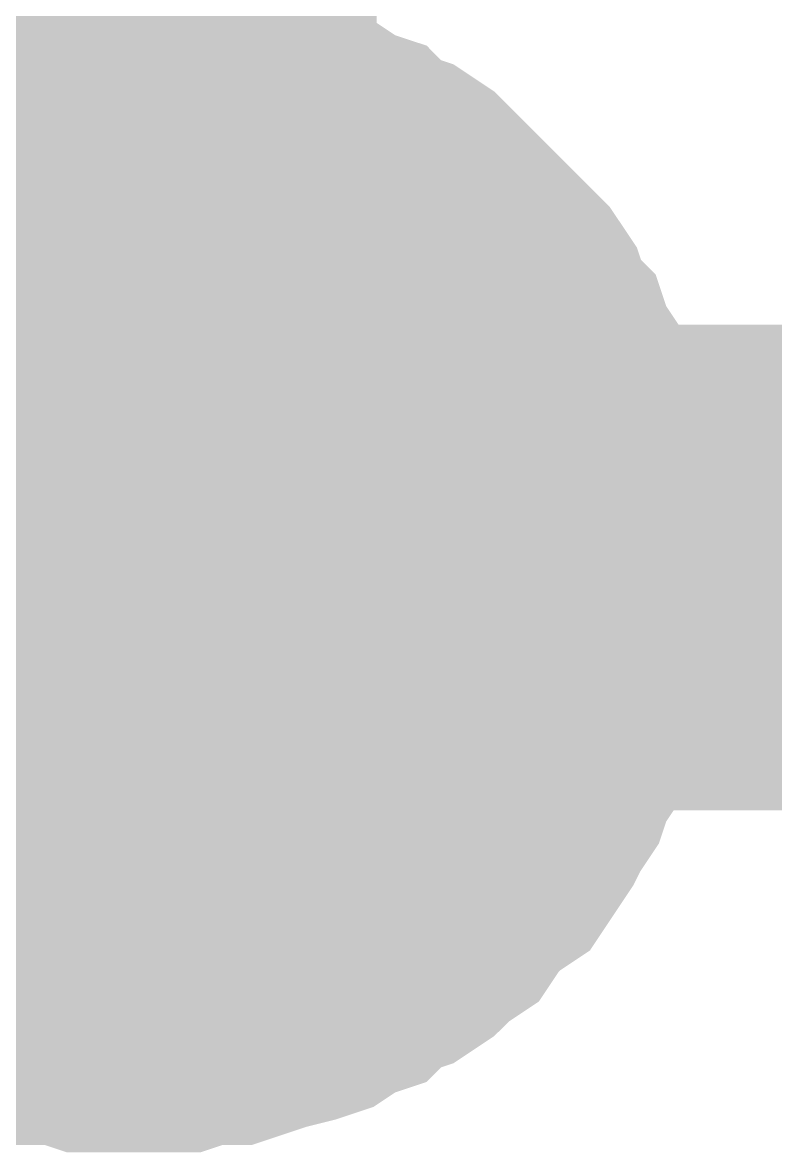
# Model space of a CAD drawing. Header units: inches. Extents: x 0 to 841, y 0 to 594.
# Drawn here: x 269.839 to 270.999, y 334.087 to 335.83 of the extents above; entities that cross this region are included whole.
import ezdxf

# ---------------------------------------------------------------- set-up
doc = ezdxf.new("R2010")
doc.units = ezdxf.units.IN
doc.layers.add('Sheet', color=255, linetype='Continuous')

msp = doc.modelspace()

# ---------------------------------------------------------------- linework, layer by layer
at = {"layer": 'Sheet'}
for points in [[(270.0102, 334.9897, 0.7493, 0.7493, 0), (270.0102, 337.4939, 0.7493, 0.7493, 0)], [(269.6846, 335.6747, 0.2997, 0.2997, 0), (269.7183, 335.6971, 0.2997, 0.2997, 0), (269.752, 335.7084, 0.2997, 0.2997, 0), (269.7856, 335.7196, 0.2997, 0.2997, 0), (269.8193, 335.7308, 0.2997, 0.2997, 0), (269.853, 335.7421, 0.2997, 0.2997, 0), (269.8979, 335.7421, 0.2997, 0.2997, 0), (269.9316, 335.7533, 0.2997, 0.2997, 0), (269.9765, 335.7533, 0.2997, 0.2997, 0), (270.0102, 335.7533, 0.2997, 0.2997, 0)], [(269.6846, 335.6747, 0.2997, 0.2997, 0), (269.7183, 335.6971, 0.2997, 0.2997, 0), (269.752, 335.7084, 0.2997, 0.2997, 0), (269.7856, 335.7196, 0.2997, 0.2997, 0), (269.8193, 335.7308, 0.2997, 0.2997, 0), (269.853, 335.7421, 0.2997, 0.2997, 0), (269.8979, 335.7421, 0.2997, 0.2997, 0), (269.9316, 335.7533, 0.2997, 0.2997, 0), (269.9765, 335.7533, 0.2997, 0.2997, 0), (270.0102, 335.7533, 0.2997, 0.2997, 0)], [(270.0102, 335.7533, 0.2997, 0.2997, 0), (270.0102, 335.7533, 0.2997, 0.2997, 0)], [(270.0102, 335.7533, 0.2997, 0.2997, 0), (270.0551, 335.7533, 0.2997, 0.2997, 0), (270.0888, 335.7533, 0.2997, 0.2997, 0), (270.1225, 335.7421, 0.2997, 0.2997, 0), (270.1674, 335.7421, 0.2997, 0.2997, 0), (270.2011, 335.7308, 0.2997, 0.2997, 0), (270.2348, 335.7196, 0.2997, 0.2997, 0), (270.2797, 335.7084, 0.2997, 0.2997, 0), (270.3134, 335.6971, 0.2997, 0.2997, 0), (270.3471, 335.6747, 0.2997, 0.2997, 0), (270.3808, 335.6635, 0.2997, 0.2997, 0), (270.4032, 335.641, 0.2997, 0.2997, 0), (270.4369, 335.6298, 0.2997, 0.2997, 0), (270.4706, 335.6073, 0.2997, 0.2997, 0), (270.4931, 335.5848, 0.2997, 0.2997, 0), (270.5268, 335.5512, 0.2997, 0.2997, 0), (270.5492, 335.5287, 0.2997, 0.2997, 0), (270.5717, 335.5062, 0.2997, 0.2997, 0), (270.6054, 335.4726, 0.2997, 0.2997, 0), (270.6278, 335.4501, 0.2997, 0.2997, 0), (270.6503, 335.4164, 0.2997, 0.2997, 0), (270.6615, 335.3827, 0.2997, 0.2997, 0), (270.684, 335.3603, 0.2997, 0.2997, 0), (270.6952, 335.3266, 0.2997, 0.2997, 0), (270.7176, 335.2929, 0.2997, 0.2997, 0), (270.7289, 335.2592, 0.2997, 0.2997, 0), (270.7401, 335.2143, 0.2997, 0.2997, 0), (270.7513, 335.1806, 0.2997, 0.2997, 0), (270.7626, 335.1469, 0.2997, 0.2997, 0), (270.7626, 335.102, 0.2997, 0.2997, 0), (270.7738, 335.0683, 0.2997, 0.2997, 0), (270.7738, 335.0346, 0.2997, 0.2997, 0), (270.7738, 334.9897, 0.2997, 0.2997, 0)], [(270.0102, 335.7533, 0.2997, 0.2997, 0), (270.0102, 335.7533, 0.2997, 0.2997, 0)], [(270.0102, 335.7533, 0.2997, 0.2997, 0), (270.0551, 335.7533, 0.2997, 0.2997, 0), (270.0888, 335.7533, 0.2997, 0.2997, 0), (270.1225, 335.7421, 0.2997, 0.2997, 0), (270.1674, 335.7421, 0.2997, 0.2997, 0), (270.2011, 335.7308, 0.2997, 0.2997, 0), (270.2348, 335.7196, 0.2997, 0.2997, 0), (270.2797, 335.7084, 0.2997, 0.2997, 0), (270.3134, 335.6971, 0.2997, 0.2997, 0), (270.3471, 335.6747, 0.2997, 0.2997, 0), (270.3808, 335.6635, 0.2997, 0.2997, 0), (270.4032, 335.641, 0.2997, 0.2997, 0), (270.4369, 335.6298, 0.2997, 0.2997, 0), (270.4706, 335.6073, 0.2997, 0.2997, 0), (270.4931, 335.5848, 0.2997, 0.2997, 0), (270.5268, 335.5512, 0.2997, 0.2997, 0), (270.5492, 335.5287, 0.2997, 0.2997, 0), (270.5717, 335.5062, 0.2997, 0.2997, 0), (270.6054, 335.4726, 0.2997, 0.2997, 0), (270.6278, 335.4501, 0.2997, 0.2997, 0), (270.6503, 335.4164, 0.2997, 0.2997, 0), (270.6615, 335.3827, 0.2997, 0.2997, 0), (270.684, 335.3603, 0.2997, 0.2997, 0), (270.6952, 335.3266, 0.2997, 0.2997, 0), (270.7176, 335.2929, 0.2997, 0.2997, 0), (270.7289, 335.2592, 0.2997, 0.2997, 0), (270.7401, 335.2143, 0.2997, 0.2997, 0), (270.7513, 335.1806, 0.2997, 0.2997, 0), (270.7626, 335.1469, 0.2997, 0.2997, 0), (270.7626, 335.102, 0.2997, 0.2997, 0), (270.7738, 335.0683, 0.2997, 0.2997, 0), (270.7738, 335.0346, 0.2997, 0.2997, 0), (270.7738, 334.9897, 0.2997, 0.2997, 0)], [(269.7856, 335.7196, 0.0991, 0.0991, 0), (269.8193, 335.7308, 0.0991, 0.0991, 0), (269.853, 335.7421, 0.0991, 0.0991, 0), (269.8979, 335.7421, 0.0991, 0.0991, 0), (269.9316, 335.7533, 0.0991, 0.0991, 0), (269.9765, 335.7533, 0.0991, 0.0991, 0), (270.0102, 335.7533, 0.0991, 0.0991, 0)], [(269.7856, 335.7196, 0.0991, 0.0991, 0), (269.8193, 335.7308, 0.0991, 0.0991, 0), (269.853, 335.7421, 0.0991, 0.0991, 0), (269.8979, 335.7421, 0.0991, 0.0991, 0), (269.9316, 335.7533, 0.0991, 0.0991, 0), (269.9765, 335.7533, 0.0991, 0.0991, 0), (270.0102, 335.7533, 0.0991, 0.0991, 0)], [(270.0102, 335.7533, 0.0991, 0.0991, 0), (270.0102, 335.7533, 0.0991, 0.0991, 0)], [(270.0102, 335.7533, 0.0991, 0.0991, 0), (270.0551, 335.7533, 0.0991, 0.0991, 0), (270.0888, 335.7533, 0.0991, 0.0991, 0), (270.1225, 335.7421, 0.0991, 0.0991, 0), (270.1674, 335.7421, 0.0991, 0.0991, 0), (270.2011, 335.7308, 0.0991, 0.0991, 0), (270.2348, 335.7196, 0.0991, 0.0991, 0), (270.2797, 335.7084, 0.0991, 0.0991, 0), (270.3134, 335.6971, 0.0991, 0.0991, 0), (270.3471, 335.6747, 0.0991, 0.0991, 0), (270.3808, 335.6635, 0.0991, 0.0991, 0), (270.4032, 335.641, 0.0991, 0.0991, 0), (270.4369, 335.6298, 0.0991, 0.0991, 0), (270.4706, 335.6073, 0.0991, 0.0991, 0), (270.4931, 335.5848, 0.0991, 0.0991, 0), (270.5268, 335.5512, 0.0991, 0.0991, 0), (270.5492, 335.5287, 0.0991, 0.0991, 0), (270.5717, 335.5062, 0.0991, 0.0991, 0), (270.6054, 335.4726, 0.0991, 0.0991, 0), (270.6278, 335.4501, 0.0991, 0.0991, 0), (270.6503, 335.4164, 0.0991, 0.0991, 0), (270.6615, 335.3827, 0.0991, 0.0991, 0), (270.684, 335.3603, 0.0991, 0.0991, 0), (270.6952, 335.3266, 0.0991, 0.0991, 0), (270.7176, 335.2929, 0.0991, 0.0991, 0), (270.7289, 335.2592, 0.0991, 0.0991, 0), (270.7401, 335.2143, 0.0991, 0.0991, 0), (270.7513, 335.1806, 0.0991, 0.0991, 0), (270.7626, 335.1469, 0.0991, 0.0991, 0), (270.7626, 335.102, 0.0991, 0.0991, 0), (270.7738, 335.0683, 0.0991, 0.0991, 0), (270.7738, 335.0346, 0.0991, 0.0991, 0), (270.7738, 334.9897, 0.0991, 0.0991, 0)], [(270.0102, 335.7533, 0.0991, 0.0991, 0), (270.0102, 335.7533, 0.0991, 0.0991, 0)], [(270.0102, 335.7533, 0.0991, 0.0991, 0), (270.0551, 335.7533, 0.0991, 0.0991, 0), (270.0888, 335.7533, 0.0991, 0.0991, 0), (270.1225, 335.7421, 0.0991, 0.0991, 0), (270.1674, 335.7421, 0.0991, 0.0991, 0), (270.2011, 335.7308, 0.0991, 0.0991, 0), (270.2348, 335.7196, 0.0991, 0.0991, 0), (270.2797, 335.7084, 0.0991, 0.0991, 0), (270.3134, 335.6971, 0.0991, 0.0991, 0), (270.3471, 335.6747, 0.0991, 0.0991, 0), (270.3808, 335.6635, 0.0991, 0.0991, 0), (270.4032, 335.641, 0.0991, 0.0991, 0), (270.4369, 335.6298, 0.0991, 0.0991, 0), (270.4706, 335.6073, 0.0991, 0.0991, 0), (270.4931, 335.5848, 0.0991, 0.0991, 0), (270.5268, 335.5512, 0.0991, 0.0991, 0), (270.5492, 335.5287, 0.0991, 0.0991, 0), (270.5717, 335.5062, 0.0991, 0.0991, 0), (270.6054, 335.4726, 0.0991, 0.0991, 0), (270.6278, 335.4501, 0.0991, 0.0991, 0), (270.6503, 335.4164, 0.0991, 0.0991, 0), (270.6615, 335.3827, 0.0991, 0.0991, 0), (270.684, 335.3603, 0.0991, 0.0991, 0), (270.6952, 335.3266, 0.0991, 0.0991, 0), (270.7176, 335.2929, 0.0991, 0.0991, 0), (270.7289, 335.2592, 0.0991, 0.0991, 0), (270.7401, 335.2143, 0.0991, 0.0991, 0), (270.7513, 335.1806, 0.0991, 0.0991, 0), (270.7626, 335.1469, 0.0991, 0.0991, 0), (270.7626, 335.102, 0.0991, 0.0991, 0), (270.7738, 335.0683, 0.0991, 0.0991, 0), (270.7738, 335.0346, 0.0991, 0.0991, 0), (270.7738, 334.9897, 0.0991, 0.0991, 0)], [(269.6846, 335.3827, 0.2997, 0.2997, 0), (269.707, 335.4052, 0.2997, 0.2997, 0), (269.7295, 335.4164, 0.2997, 0.2997, 0), (269.752, 335.4276, 0.2997, 0.2997, 0), (269.7632, 335.4389, 0.2997, 0.2997, 0), (269.7856, 335.4501, 0.2997, 0.2997, 0), (269.8081, 335.4613, 0.2997, 0.2997, 0), (269.8306, 335.4726, 0.2997, 0.2997, 0), (269.8643, 335.4838, 0.2997, 0.2997, 0), (269.8867, 335.495, 0.2997, 0.2997, 0), (269.9092, 335.495, 0.2997, 0.2997, 0), (269.9316, 335.495, 0.2997, 0.2997, 0), (269.9541, 335.5062, 0.2997, 0.2997, 0), (269.9878, 335.5062, 0.2997, 0.2997, 0), (270.0102, 335.5062, 0.2997, 0.2997, 0)], [(269.6846, 335.3827, 0.2997, 0.2997, 0), (269.707, 335.4052, 0.2997, 0.2997, 0), (269.7295, 335.4164, 0.2997, 0.2997, 0), (269.752, 335.4276, 0.2997, 0.2997, 0), (269.7632, 335.4389, 0.2997, 0.2997, 0), (269.7856, 335.4501, 0.2997, 0.2997, 0), (269.8081, 335.4613, 0.2997, 0.2997, 0), (269.8306, 335.4726, 0.2997, 0.2997, 0), (269.8643, 335.4838, 0.2997, 0.2997, 0), (269.8867, 335.495, 0.2997, 0.2997, 0), (269.9092, 335.495, 0.2997, 0.2997, 0), (269.9316, 335.495, 0.2997, 0.2997, 0), (269.9541, 335.5062, 0.2997, 0.2997, 0), (269.9878, 335.5062, 0.2997, 0.2997, 0), (270.0102, 335.5062, 0.2997, 0.2997, 0)], [(270.0102, 335.5062, 0.2997, 0.2997, 0), (270.0102, 335.5062, 0.2997, 0.2997, 0)], [(270.0102, 335.5062, 0.2997, 0.2997, 0), (270.0327, 335.5062, 0.2997, 0.2997, 0), (270.0664, 335.5062, 0.2997, 0.2997, 0), (270.0888, 335.495, 0.2997, 0.2997, 0), (270.1113, 335.495, 0.2997, 0.2997, 0), (270.1337, 335.495, 0.2997, 0.2997, 0), (270.1674, 335.4838, 0.2997, 0.2997, 0), (270.1899, 335.4726, 0.2997, 0.2997, 0), (270.2123, 335.4613, 0.2997, 0.2997, 0), (270.2348, 335.4501, 0.2997, 0.2997, 0), (270.2573, 335.4389, 0.2997, 0.2997, 0), (270.2797, 335.4276, 0.2997, 0.2997, 0), (270.3022, 335.4164, 0.2997, 0.2997, 0), (270.3134, 335.4052, 0.2997, 0.2997, 0), (270.3359, 335.3827, 0.2997, 0.2997, 0), (270.3583, 335.3715, 0.2997, 0.2997, 0), (270.3696, 335.349, 0.2997, 0.2997, 0), (270.392, 335.3378, 0.2997, 0.2997, 0), (270.4032, 335.3153, 0.2997, 0.2997, 0), (270.4257, 335.2929, 0.2997, 0.2997, 0), (270.4369, 335.2816, 0.2997, 0.2997, 0), (270.4482, 335.2592, 0.2997, 0.2997, 0), (270.4594, 335.2367, 0.2997, 0.2997, 0), (270.4706, 335.2143, 0.2997, 0.2997, 0), (270.4818, 335.1918, 0.2997, 0.2997, 0), (270.4931, 335.1694, 0.2997, 0.2997, 0), (270.5043, 335.1469, 0.2997, 0.2997, 0), (270.5155, 335.1132, 0.2997, 0.2997, 0), (270.5155, 335.0907, 0.2997, 0.2997, 0), (270.5155, 335.0683, 0.2997, 0.2997, 0), (270.5268, 335.0458, 0.2997, 0.2997, 0), (270.5268, 335.0121, 0.2997, 0.2997, 0), (270.5268, 334.9897, 0.2997, 0.2997, 0)], [(270.0102, 335.5062, 0.2997, 0.2997, 0), (270.0102, 335.5062, 0.2997, 0.2997, 0)], [(270.0102, 335.5062, 0.2997, 0.2997, 0), (270.0327, 335.5062, 0.2997, 0.2997, 0), (270.0664, 335.5062, 0.2997, 0.2997, 0), (270.0888, 335.495, 0.2997, 0.2997, 0), (270.1113, 335.495, 0.2997, 0.2997, 0), (270.1337, 335.495, 0.2997, 0.2997, 0), (270.1674, 335.4838, 0.2997, 0.2997, 0), (270.1899, 335.4726, 0.2997, 0.2997, 0), (270.2123, 335.4613, 0.2997, 0.2997, 0), (270.2348, 335.4501, 0.2997, 0.2997, 0), (270.2573, 335.4389, 0.2997, 0.2997, 0), (270.2797, 335.4276, 0.2997, 0.2997, 0), (270.3022, 335.4164, 0.2997, 0.2997, 0), (270.3134, 335.4052, 0.2997, 0.2997, 0), (270.3359, 335.3827, 0.2997, 0.2997, 0), (270.3583, 335.3715, 0.2997, 0.2997, 0), (270.3696, 335.349, 0.2997, 0.2997, 0), (270.392, 335.3378, 0.2997, 0.2997, 0), (270.4032, 335.3153, 0.2997, 0.2997, 0), (270.4257, 335.2929, 0.2997, 0.2997, 0), (270.4369, 335.2816, 0.2997, 0.2997, 0), (270.4482, 335.2592, 0.2997, 0.2997, 0), (270.4594, 335.2367, 0.2997, 0.2997, 0), (270.4706, 335.2143, 0.2997, 0.2997, 0), (270.4818, 335.1918, 0.2997, 0.2997, 0), (270.4931, 335.1694, 0.2997, 0.2997, 0), (270.5043, 335.1469, 0.2997, 0.2997, 0), (270.5155, 335.1132, 0.2997, 0.2997, 0), (270.5155, 335.0907, 0.2997, 0.2997, 0), (270.5155, 335.0683, 0.2997, 0.2997, 0), (270.5268, 335.0458, 0.2997, 0.2997, 0), (270.5268, 335.0121, 0.2997, 0.2997, 0), (270.5268, 334.9897, 0.2997, 0.2997, 0)], [(269.7856, 335.4501, 0.0991, 0.0991, 0), (269.8081, 335.4613, 0.0991, 0.0991, 0), (269.8306, 335.4726, 0.0991, 0.0991, 0), (269.8643, 335.4838, 0.0991, 0.0991, 0), (269.8867, 335.495, 0.0991, 0.0991, 0), (269.9092, 335.495, 0.0991, 0.0991, 0), (269.9316, 335.495, 0.0991, 0.0991, 0), (269.9541, 335.5062, 0.0991, 0.0991, 0), (269.9878, 335.5062, 0.0991, 0.0991, 0), (270.0102, 335.5062, 0.0991, 0.0991, 0)], [(269.7856, 335.4501, 0.0991, 0.0991, 0), (269.8081, 335.4613, 0.0991, 0.0991, 0), (269.8306, 335.4726, 0.0991, 0.0991, 0), (269.8643, 335.4838, 0.0991, 0.0991, 0), (269.8867, 335.495, 0.0991, 0.0991, 0), (269.9092, 335.495, 0.0991, 0.0991, 0), (269.9316, 335.495, 0.0991, 0.0991, 0), (269.9541, 335.5062, 0.0991, 0.0991, 0), (269.9878, 335.5062, 0.0991, 0.0991, 0), (270.0102, 335.5062, 0.0991, 0.0991, 0)], [(270.0102, 335.5062, 0.0991, 0.0991, 0), (270.0102, 335.5062, 0.0991, 0.0991, 0)], [(270.0102, 335.5062, 0.0991, 0.0991, 0), (270.0327, 335.5062, 0.0991, 0.0991, 0), (270.0664, 335.5062, 0.0991, 0.0991, 0), (270.0888, 335.495, 0.0991, 0.0991, 0), (270.1113, 335.495, 0.0991, 0.0991, 0), (270.1337, 335.495, 0.0991, 0.0991, 0), (270.1674, 335.4838, 0.0991, 0.0991, 0), (270.1899, 335.4726, 0.0991, 0.0991, 0), (270.2123, 335.4613, 0.0991, 0.0991, 0), (270.2348, 335.4501, 0.0991, 0.0991, 0), (270.2573, 335.4389, 0.0991, 0.0991, 0), (270.2797, 335.4276, 0.0991, 0.0991, 0), (270.3022, 335.4164, 0.0991, 0.0991, 0), (270.3134, 335.4052, 0.0991, 0.0991, 0), (270.3359, 335.3827, 0.0991, 0.0991, 0), (270.3583, 335.3715, 0.0991, 0.0991, 0), (270.3696, 335.349, 0.0991, 0.0991, 0), (270.392, 335.3378, 0.0991, 0.0991, 0), (270.4032, 335.3153, 0.0991, 0.0991, 0), (270.4257, 335.2929, 0.0991, 0.0991, 0), (270.4369, 335.2816, 0.0991, 0.0991, 0), (270.4482, 335.2592, 0.0991, 0.0991, 0), (270.4594, 335.2367, 0.0991, 0.0991, 0), (270.4706, 335.2143, 0.0991, 0.0991, 0), (270.4818, 335.1918, 0.0991, 0.0991, 0), (270.4931, 335.1694, 0.0991, 0.0991, 0), (270.5043, 335.1469, 0.0991, 0.0991, 0), (270.5155, 335.1132, 0.0991, 0.0991, 0), (270.5155, 335.0907, 0.0991, 0.0991, 0), (270.5155, 335.0683, 0.0991, 0.0991, 0), (270.5268, 335.0458, 0.0991, 0.0991, 0), (270.5268, 335.0121, 0.0991, 0.0991, 0), (270.5268, 334.9897, 0.0991, 0.0991, 0)], [(270.0102, 335.5062, 0.0991, 0.0991, 0), (270.0102, 335.5062, 0.0991, 0.0991, 0)], [(270.0102, 335.5062, 0.0991, 0.0991, 0), (270.0327, 335.5062, 0.0991, 0.0991, 0), (270.0664, 335.5062, 0.0991, 0.0991, 0), (270.0888, 335.495, 0.0991, 0.0991, 0), (270.1113, 335.495, 0.0991, 0.0991, 0), (270.1337, 335.495, 0.0991, 0.0991, 0), (270.1674, 335.4838, 0.0991, 0.0991, 0), (270.1899, 335.4726, 0.0991, 0.0991, 0), (270.2123, 335.4613, 0.0991, 0.0991, 0), (270.2348, 335.4501, 0.0991, 0.0991, 0), (270.2573, 335.4389, 0.0991, 0.0991, 0), (270.2797, 335.4276, 0.0991, 0.0991, 0), (270.3022, 335.4164, 0.0991, 0.0991, 0), (270.3134, 335.4052, 0.0991, 0.0991, 0), (270.3359, 335.3827, 0.0991, 0.0991, 0), (270.3583, 335.3715, 0.0991, 0.0991, 0), (270.3696, 335.349, 0.0991, 0.0991, 0), (270.392, 335.3378, 0.0991, 0.0991, 0), (270.4032, 335.3153, 0.0991, 0.0991, 0), (270.4257, 335.2929, 0.0991, 0.0991, 0), (270.4369, 335.2816, 0.0991, 0.0991, 0), (270.4482, 335.2592, 0.0991, 0.0991, 0), (270.4594, 335.2367, 0.0991, 0.0991, 0), (270.4706, 335.2143, 0.0991, 0.0991, 0), (270.4818, 335.1918, 0.0991, 0.0991, 0), (270.4931, 335.1694, 0.0991, 0.0991, 0), (270.5043, 335.1469, 0.0991, 0.0991, 0), (270.5155, 335.1132, 0.0991, 0.0991, 0), (270.5155, 335.0907, 0.0991, 0.0991, 0), (270.5155, 335.0683, 0.0991, 0.0991, 0), (270.5268, 335.0458, 0.0991, 0.0991, 0), (270.5268, 335.0121, 0.0991, 0.0991, 0), (270.5268, 334.9897, 0.0991, 0.0991, 0)], [(265.0134, 334.9897, 0.7493, 0.7493, 0), (270.0102, 334.9897, 0.7493, 0.7493, 0), (287.5161, 334.9897, 0.7493, 0.7493, 0)], [(270.7738, 334.9897, 0.2997, 0.2997, 0), (270.7738, 334.956, 0.2997, 0.2997, 0), (270.7738, 334.9111, 0.2997, 0.2997, 0), (270.7626, 334.8774, 0.2997, 0.2997, 0), (270.7626, 334.8325, 0.2997, 0.2997, 0), (270.7513, 334.7988, 0.2997, 0.2997, 0), (270.7401, 334.7651, 0.2997, 0.2997, 0), (270.7289, 334.7314, 0.2997, 0.2997, 0), (270.7176, 334.6977, 0.2997, 0.2997, 0), (270.6952, 334.664, 0.2997, 0.2997, 0), (270.684, 334.6303, 0.2997, 0.2997, 0), (270.6615, 334.5966, 0.2997, 0.2997, 0), (270.6503, 334.5742, 0.2997, 0.2997, 0), (270.6278, 334.5405, 0.2997, 0.2997, 0), (270.6054, 334.5068, 0.2997, 0.2997, 0), (270.5717, 334.4843, 0.2997, 0.2997, 0), (270.5492, 334.4619, 0.2997, 0.2997, 0), (270.5268, 334.4282, 0.2997, 0.2997, 0), (270.4931, 334.4057, 0.2997, 0.2997, 0), (270.4706, 334.3833, 0.2997, 0.2997, 0), (270.4369, 334.3608, 0.2997, 0.2997, 0), (270.4032, 334.3496, 0.2997, 0.2997, 0), (270.3808, 334.3271, 0.2997, 0.2997, 0), (270.3471, 334.3159, 0.2997, 0.2997, 0), (270.3134, 334.2934, 0.2997, 0.2997, 0), (270.2797, 334.2822, 0.2997, 0.2997, 0), (270.2348, 334.271, 0.2997, 0.2997, 0), (270.2011, 334.2598, 0.2997, 0.2997, 0), (270.1674, 334.2485, 0.2997, 0.2997, 0), (270.1225, 334.2485, 0.2997, 0.2997, 0), (270.0888, 334.2373, 0.2997, 0.2997, 0), (270.0551, 334.2373, 0.2997, 0.2997, 0), (270.0102, 334.2373, 0.2997, 0.2997, 0)], [(270.7738, 334.9897, 0.2997, 0.2997, 0), (270.7738, 334.956, 0.2997, 0.2997, 0), (270.7738, 334.9111, 0.2997, 0.2997, 0), (270.7626, 334.8774, 0.2997, 0.2997, 0), (270.7626, 334.8325, 0.2997, 0.2997, 0), (270.7513, 334.7988, 0.2997, 0.2997, 0), (270.7401, 334.7651, 0.2997, 0.2997, 0), (270.7289, 334.7314, 0.2997, 0.2997, 0), (270.7176, 334.6977, 0.2997, 0.2997, 0), (270.6952, 334.664, 0.2997, 0.2997, 0), (270.684, 334.6303, 0.2997, 0.2997, 0), (270.6615, 334.5966, 0.2997, 0.2997, 0), (270.6503, 334.5742, 0.2997, 0.2997, 0), (270.6278, 334.5405, 0.2997, 0.2997, 0), (270.6054, 334.5068, 0.2997, 0.2997, 0), (270.5717, 334.4843, 0.2997, 0.2997, 0), (270.5492, 334.4619, 0.2997, 0.2997, 0), (270.5268, 334.4282, 0.2997, 0.2997, 0), (270.4931, 334.4057, 0.2997, 0.2997, 0), (270.4706, 334.3833, 0.2997, 0.2997, 0), (270.4369, 334.3608, 0.2997, 0.2997, 0), (270.4032, 334.3496, 0.2997, 0.2997, 0), (270.3808, 334.3271, 0.2997, 0.2997, 0), (270.3471, 334.3159, 0.2997, 0.2997, 0), (270.3134, 334.2934, 0.2997, 0.2997, 0), (270.2797, 334.2822, 0.2997, 0.2997, 0), (270.2348, 334.271, 0.2997, 0.2997, 0), (270.2011, 334.2598, 0.2997, 0.2997, 0), (270.1674, 334.2485, 0.2997, 0.2997, 0), (270.1225, 334.2485, 0.2997, 0.2997, 0), (270.0888, 334.2373, 0.2997, 0.2997, 0), (270.0551, 334.2373, 0.2997, 0.2997, 0), (270.0102, 334.2373, 0.2997, 0.2997, 0)], [(270.5268, 334.9897, 0.2997, 0.2997, 0), (270.5268, 334.9672, 0.2997, 0.2997, 0), (270.5268, 334.9335, 0.2997, 0.2997, 0), (270.5155, 334.9111, 0.2997, 0.2997, 0), (270.5155, 334.8886, 0.2997, 0.2997, 0), (270.5155, 334.8662, 0.2997, 0.2997, 0), (270.5043, 334.8437, 0.2997, 0.2997, 0), (270.4931, 334.81, 0.2997, 0.2997, 0), (270.4818, 334.7875, 0.2997, 0.2997, 0), (270.4706, 334.7651, 0.2997, 0.2997, 0), (270.4594, 334.7426, 0.2997, 0.2997, 0), (270.4482, 334.7314, 0.2997, 0.2997, 0), (270.4369, 334.7089, 0.2997, 0.2997, 0), (270.4257, 334.6865, 0.2997, 0.2997, 0), (270.4032, 334.664, 0.2997, 0.2997, 0), (270.392, 334.6528, 0.2997, 0.2997, 0), (270.3696, 334.6303, 0.2997, 0.2997, 0), (270.3583, 334.6191, 0.2997, 0.2997, 0), (270.3359, 334.5966, 0.2997, 0.2997, 0), (270.3134, 334.5854, 0.2997, 0.2997, 0), (270.3022, 334.5742, 0.2997, 0.2997, 0), (270.2797, 334.5517, 0.2997, 0.2997, 0), (270.2573, 334.5405, 0.2997, 0.2997, 0), (270.2348, 334.5293, 0.2997, 0.2997, 0), (270.2123, 334.5293, 0.2997, 0.2997, 0), (270.1899, 334.518, 0.2997, 0.2997, 0), (270.1674, 334.5068, 0.2997, 0.2997, 0), (270.1337, 334.4956, 0.2997, 0.2997, 0), (270.1113, 334.4956, 0.2997, 0.2997, 0), (270.0888, 334.4956, 0.2997, 0.2997, 0), (270.0664, 334.4843, 0.2997, 0.2997, 0), (270.0327, 334.4843, 0.2997, 0.2997, 0), (270.0102, 334.4843, 0.2997, 0.2997, 0)], [(270.5268, 334.9897, 0.2997, 0.2997, 0), (270.5268, 334.9672, 0.2997, 0.2997, 0), (270.5268, 334.9335, 0.2997, 0.2997, 0), (270.5155, 334.9111, 0.2997, 0.2997, 0), (270.5155, 334.8886, 0.2997, 0.2997, 0), (270.5155, 334.8662, 0.2997, 0.2997, 0), (270.5043, 334.8437, 0.2997, 0.2997, 0), (270.4931, 334.81, 0.2997, 0.2997, 0), (270.4818, 334.7875, 0.2997, 0.2997, 0), (270.4706, 334.7651, 0.2997, 0.2997, 0), (270.4594, 334.7426, 0.2997, 0.2997, 0), (270.4482, 334.7314, 0.2997, 0.2997, 0), (270.4369, 334.7089, 0.2997, 0.2997, 0), (270.4257, 334.6865, 0.2997, 0.2997, 0), (270.4032, 334.664, 0.2997, 0.2997, 0), (270.392, 334.6528, 0.2997, 0.2997, 0), (270.3696, 334.6303, 0.2997, 0.2997, 0), (270.3583, 334.6191, 0.2997, 0.2997, 0), (270.3359, 334.5966, 0.2997, 0.2997, 0), (270.3134, 334.5854, 0.2997, 0.2997, 0), (270.3022, 334.5742, 0.2997, 0.2997, 0), (270.2797, 334.5517, 0.2997, 0.2997, 0), (270.2573, 334.5405, 0.2997, 0.2997, 0), (270.2348, 334.5293, 0.2997, 0.2997, 0), (270.2123, 334.5293, 0.2997, 0.2997, 0), (270.1899, 334.518, 0.2997, 0.2997, 0), (270.1674, 334.5068, 0.2997, 0.2997, 0), (270.1337, 334.4956, 0.2997, 0.2997, 0), (270.1113, 334.4956, 0.2997, 0.2997, 0), (270.0888, 334.4956, 0.2997, 0.2997, 0), (270.0664, 334.4843, 0.2997, 0.2997, 0), (270.0327, 334.4843, 0.2997, 0.2997, 0), (270.0102, 334.4843, 0.2997, 0.2997, 0)], [(270.5268, 334.9897, 0.2997, 0.2997, 0), (270.5268, 334.9897, 0.2997, 0.2997, 0), (270.5268, 334.9897, 0.2997, 0.2997, 0), (270.5268, 334.9897, 0.2997, 0.2997, 0), (270.5268, 334.9897, 0.2997, 0.2997, 0), (270.5268, 334.9897, 0.2997, 0.2997, 0), (270.5268, 334.9897, 0.2997, 0.2997, 0), (270.5268, 334.9897, 0.2997, 0.2997, 0), (270.5268, 334.9897, 0.2997, 0.2997, 0), (270.5268, 334.9897, 0.2997, 0.2997, 0), (270.5268, 334.9897, 0.2997, 0.2997, 0), (270.5268, 334.9897, 0.2997, 0.2997, 0), (270.5268, 334.9897, 0.2997, 0.2997, 0), (270.5268, 334.9897, 0.2997, 0.2997, 0), (270.5268, 334.9897, 0.2997, 0.2997, 0), (270.5268, 334.9897, 0.2997, 0.2997, 0), (270.5268, 334.9897, 0.2997, 0.2997, 0), (270.5268, 334.9897, 0.2997, 0.2997, 0), (270.5268, 334.9897, 0.2997, 0.2997, 0), (270.5268, 334.9897, 0.2997, 0.2997, 0), (270.5268, 334.9897, 0.2997, 0.2997, 0), (270.5268, 334.9897, 0.2997, 0.2997, 0), (270.5268, 334.9897, 0.2997, 0.2997, 0), (270.5268, 334.9897, 0.2997, 0.2997, 0), (270.5268, 334.9897, 0.2997, 0.2997, 0), (270.5268, 334.9897, 0.2997, 0.2997, 0), (270.5268, 334.9897, 0.2997, 0.2997, 0), (270.5268, 334.9897, 0.2997, 0.2997, 0), (270.5268, 334.9897, 0.2997, 0.2997, 0), (270.5268, 334.9897, 0.2997, 0.2997, 0), (270.5268, 334.9897, 0.2997, 0.2997, 0), (270.5268, 334.9897, 0.2997, 0.2997, 0), (270.5268, 334.9897, 0.2997, 0.2997, 0)], [(270.5268, 334.9897, 0.2997, 0.2997, 0), (270.5268, 334.9897, 0.2997, 0.2997, 0)], [(270.5268, 334.9897, 0.2997, 0.2997, 0), (270.5268, 334.9897, 0.2997, 0.2997, 0), (270.5268, 334.9897, 0.2997, 0.2997, 0), (270.5268, 334.9897, 0.2997, 0.2997, 0), (270.5268, 334.9897, 0.2997, 0.2997, 0), (270.5268, 334.9897, 0.2997, 0.2997, 0), (270.5268, 334.9897, 0.2997, 0.2997, 0), (270.5268, 334.9897, 0.2997, 0.2997, 0), (270.5268, 334.9897, 0.2997, 0.2997, 0), (270.5268, 334.9897, 0.2997, 0.2997, 0), (270.5268, 334.9897, 0.2997, 0.2997, 0), (270.5268, 334.9897, 0.2997, 0.2997, 0), (270.5268, 334.9897, 0.2997, 0.2997, 0), (270.5268, 334.9897, 0.2997, 0.2997, 0), (270.5268, 334.9897, 0.2997, 0.2997, 0), (270.5268, 334.9897, 0.2997, 0.2997, 0), (270.5268, 334.9897, 0.2997, 0.2997, 0), (270.5268, 334.9897, 0.2997, 0.2997, 0), (270.5268, 334.9897, 0.2997, 0.2997, 0), (270.5268, 334.9897, 0.2997, 0.2997, 0), (270.5268, 334.9897, 0.2997, 0.2997, 0), (270.5268, 334.9897, 0.2997, 0.2997, 0), (270.5268, 334.9897, 0.2997, 0.2997, 0), (270.5268, 334.9897, 0.2997, 0.2997, 0), (270.5268, 334.9897, 0.2997, 0.2997, 0), (270.5268, 334.9897, 0.2997, 0.2997, 0), (270.5268, 334.9897, 0.2997, 0.2997, 0), (270.5268, 334.9897, 0.2997, 0.2997, 0), (270.5268, 334.9897, 0.2997, 0.2997, 0), (270.5268, 334.9897, 0.2997, 0.2997, 0), (270.5268, 334.9897, 0.2997, 0.2997, 0), (270.5268, 334.9897, 0.2997, 0.2997, 0), (270.5268, 334.9897, 0.2997, 0.2997, 0)], [(270.5268, 334.9897, 0.2997, 0.2997, 0), (270.5268, 334.9897, 0.2997, 0.2997, 0)], [(270.7738, 334.9897, 0.2997, 0.2997, 0), (270.7738, 334.9897, 0.2997, 0.2997, 0), (270.7738, 334.9897, 0.2997, 0.2997, 0), (270.7738, 334.9897, 0.2997, 0.2997, 0), (270.7738, 334.9897, 0.2997, 0.2997, 0), (270.7738, 334.9897, 0.2997, 0.2997, 0), (270.7738, 334.9897, 0.2997, 0.2997, 0), (270.7738, 334.9897, 0.2997, 0.2997, 0), (270.7738, 334.9897, 0.2997, 0.2997, 0), (270.7738, 334.9897, 0.2997, 0.2997, 0), (270.7738, 334.9897, 0.2997, 0.2997, 0), (270.7738, 334.9897, 0.2997, 0.2997, 0), (270.7738, 334.9897, 0.2997, 0.2997, 0), (270.7738, 334.9897, 0.2997, 0.2997, 0), (270.7738, 334.9897, 0.2997, 0.2997, 0), (270.7738, 334.9897, 0.2997, 0.2997, 0), (270.7738, 334.9897, 0.2997, 0.2997, 0), (270.7738, 334.9897, 0.2997, 0.2997, 0), (270.7738, 334.9897, 0.2997, 0.2997, 0), (270.7738, 334.9897, 0.2997, 0.2997, 0), (270.7738, 334.9897, 0.2997, 0.2997, 0), (270.7738, 334.9897, 0.2997, 0.2997, 0), (270.7738, 334.9897, 0.2997, 0.2997, 0), (270.7738, 334.9897, 0.2997, 0.2997, 0), (270.7738, 334.9897, 0.2997, 0.2997, 0), (270.7738, 334.9897, 0.2997, 0.2997, 0), (270.7738, 334.9897, 0.2997, 0.2997, 0), (270.7738, 334.9897, 0.2997, 0.2997, 0), (270.7738, 334.9897, 0.2997, 0.2997, 0), (270.7738, 334.9897, 0.2997, 0.2997, 0), (270.7738, 334.9897, 0.2997, 0.2997, 0), (270.7738, 334.9897, 0.2997, 0.2997, 0), (270.7738, 334.9897, 0.2997, 0.2997, 0)], [(270.7738, 334.9897, 0.2997, 0.2997, 0), (270.7738, 334.9897, 0.2997, 0.2997, 0)], [(270.7738, 334.9897, 0.2997, 0.2997, 0), (270.7738, 334.9897, 0.2997, 0.2997, 0), (270.7738, 334.9897, 0.2997, 0.2997, 0), (270.7738, 334.9897, 0.2997, 0.2997, 0), (270.7738, 334.9897, 0.2997, 0.2997, 0), (270.7738, 334.9897, 0.2997, 0.2997, 0), (270.7738, 334.9897, 0.2997, 0.2997, 0), (270.7738, 334.9897, 0.2997, 0.2997, 0), (270.7738, 334.9897, 0.2997, 0.2997, 0), (270.7738, 334.9897, 0.2997, 0.2997, 0), (270.7738, 334.9897, 0.2997, 0.2997, 0), (270.7738, 334.9897, 0.2997, 0.2997, 0), (270.7738, 334.9897, 0.2997, 0.2997, 0), (270.7738, 334.9897, 0.2997, 0.2997, 0), (270.7738, 334.9897, 0.2997, 0.2997, 0), (270.7738, 334.9897, 0.2997, 0.2997, 0), (270.7738, 334.9897, 0.2997, 0.2997, 0), (270.7738, 334.9897, 0.2997, 0.2997, 0), (270.7738, 334.9897, 0.2997, 0.2997, 0), (270.7738, 334.9897, 0.2997, 0.2997, 0), (270.7738, 334.9897, 0.2997, 0.2997, 0), (270.7738, 334.9897, 0.2997, 0.2997, 0), (270.7738, 334.9897, 0.2997, 0.2997, 0), (270.7738, 334.9897, 0.2997, 0.2997, 0), (270.7738, 334.9897, 0.2997, 0.2997, 0), (270.7738, 334.9897, 0.2997, 0.2997, 0), (270.7738, 334.9897, 0.2997, 0.2997, 0), (270.7738, 334.9897, 0.2997, 0.2997, 0), (270.7738, 334.9897, 0.2997, 0.2997, 0), (270.7738, 334.9897, 0.2997, 0.2997, 0), (270.7738, 334.9897, 0.2997, 0.2997, 0), (270.7738, 334.9897, 0.2997, 0.2997, 0), (270.7738, 334.9897, 0.2997, 0.2997, 0)], [(270.7738, 334.9897, 0.2997, 0.2997, 0), (270.7738, 334.9897, 0.2997, 0.2997, 0)], [(270.7738, 334.9897, 0.0991, 0.0991, 0), (270.7738, 334.956, 0.0991, 0.0991, 0), (270.7738, 334.9111, 0.0991, 0.0991, 0), (270.7626, 334.8774, 0.0991, 0.0991, 0), (270.7626, 334.8325, 0.0991, 0.0991, 0), (270.7513, 334.7988, 0.0991, 0.0991, 0), (270.7401, 334.7651, 0.0991, 0.0991, 0), (270.7289, 334.7314, 0.0991, 0.0991, 0), (270.7176, 334.6977, 0.0991, 0.0991, 0), (270.6952, 334.664, 0.0991, 0.0991, 0), (270.684, 334.6303, 0.0991, 0.0991, 0), (270.6615, 334.5966, 0.0991, 0.0991, 0), (270.6503, 334.5742, 0.0991, 0.0991, 0), (270.6278, 334.5405, 0.0991, 0.0991, 0), (270.6054, 334.5068, 0.0991, 0.0991, 0), (270.5717, 334.4843, 0.0991, 0.0991, 0), (270.5492, 334.4619, 0.0991, 0.0991, 0), (270.5268, 334.4282, 0.0991, 0.0991, 0), (270.4931, 334.4057, 0.0991, 0.0991, 0), (270.4706, 334.3833, 0.0991, 0.0991, 0), (270.4369, 334.3608, 0.0991, 0.0991, 0), (270.4032, 334.3496, 0.0991, 0.0991, 0), (270.3808, 334.3271, 0.0991, 0.0991, 0), (270.3471, 334.3159, 0.0991, 0.0991, 0), (270.3134, 334.2934, 0.0991, 0.0991, 0), (270.2797, 334.2822, 0.0991, 0.0991, 0), (270.2348, 334.271, 0.0991, 0.0991, 0), (270.2011, 334.2598, 0.0991, 0.0991, 0), (270.1674, 334.2485, 0.0991, 0.0991, 0), (270.1225, 334.2485, 0.0991, 0.0991, 0), (270.0888, 334.2373, 0.0991, 0.0991, 0), (270.0551, 334.2373, 0.0991, 0.0991, 0), (270.0102, 334.2373, 0.0991, 0.0991, 0)], [(270.7738, 334.9897, 0.0991, 0.0991, 0), (270.7738, 334.956, 0.0991, 0.0991, 0), (270.7738, 334.9111, 0.0991, 0.0991, 0), (270.7626, 334.8774, 0.0991, 0.0991, 0), (270.7626, 334.8325, 0.0991, 0.0991, 0), (270.7513, 334.7988, 0.0991, 0.0991, 0), (270.7401, 334.7651, 0.0991, 0.0991, 0), (270.7289, 334.7314, 0.0991, 0.0991, 0), (270.7176, 334.6977, 0.0991, 0.0991, 0), (270.6952, 334.664, 0.0991, 0.0991, 0), (270.684, 334.6303, 0.0991, 0.0991, 0), (270.6615, 334.5966, 0.0991, 0.0991, 0), (270.6503, 334.5742, 0.0991, 0.0991, 0), (270.6278, 334.5405, 0.0991, 0.0991, 0), (270.6054, 334.5068, 0.0991, 0.0991, 0), (270.5717, 334.4843, 0.0991, 0.0991, 0), (270.5492, 334.4619, 0.0991, 0.0991, 0), (270.5268, 334.4282, 0.0991, 0.0991, 0), (270.4931, 334.4057, 0.0991, 0.0991, 0), (270.4706, 334.3833, 0.0991, 0.0991, 0), (270.4369, 334.3608, 0.0991, 0.0991, 0), (270.4032, 334.3496, 0.0991, 0.0991, 0), (270.3808, 334.3271, 0.0991, 0.0991, 0), (270.3471, 334.3159, 0.0991, 0.0991, 0), (270.3134, 334.2934, 0.0991, 0.0991, 0), (270.2797, 334.2822, 0.0991, 0.0991, 0), (270.2348, 334.271, 0.0991, 0.0991, 0), (270.2011, 334.2598, 0.0991, 0.0991, 0), (270.1674, 334.2485, 0.0991, 0.0991, 0), (270.1225, 334.2485, 0.0991, 0.0991, 0), (270.0888, 334.2373, 0.0991, 0.0991, 0), (270.0551, 334.2373, 0.0991, 0.0991, 0), (270.0102, 334.2373, 0.0991, 0.0991, 0)], [(270.5268, 334.9897, 0.0991, 0.0991, 0), (270.5268, 334.9672, 0.0991, 0.0991, 0), (270.5268, 334.9335, 0.0991, 0.0991, 0), (270.5155, 334.9111, 0.0991, 0.0991, 0), (270.5155, 334.8886, 0.0991, 0.0991, 0), (270.5155, 334.8662, 0.0991, 0.0991, 0), (270.5043, 334.8437, 0.0991, 0.0991, 0), (270.4931, 334.81, 0.0991, 0.0991, 0), (270.4818, 334.7875, 0.0991, 0.0991, 0), (270.4706, 334.7651, 0.0991, 0.0991, 0), (270.4594, 334.7426, 0.0991, 0.0991, 0), (270.4482, 334.7314, 0.0991, 0.0991, 0), (270.4369, 334.7089, 0.0991, 0.0991, 0), (270.4257, 334.6865, 0.0991, 0.0991, 0), (270.4032, 334.664, 0.0991, 0.0991, 0), (270.392, 334.6528, 0.0991, 0.0991, 0), (270.3696, 334.6303, 0.0991, 0.0991, 0), (270.3583, 334.6191, 0.0991, 0.0991, 0), (270.3359, 334.5966, 0.0991, 0.0991, 0), (270.3134, 334.5854, 0.0991, 0.0991, 0), (270.3022, 334.5742, 0.0991, 0.0991, 0), (270.2797, 334.5517, 0.0991, 0.0991, 0), (270.2573, 334.5405, 0.0991, 0.0991, 0), (270.2348, 334.5293, 0.0991, 0.0991, 0), (270.2123, 334.5293, 0.0991, 0.0991, 0), (270.1899, 334.518, 0.0991, 0.0991, 0), (270.1674, 334.5068, 0.0991, 0.0991, 0), (270.1337, 334.4956, 0.0991, 0.0991, 0), (270.1113, 334.4956, 0.0991, 0.0991, 0), (270.0888, 334.4956, 0.0991, 0.0991, 0), (270.0664, 334.4843, 0.0991, 0.0991, 0), (270.0327, 334.4843, 0.0991, 0.0991, 0), (270.0102, 334.4843, 0.0991, 0.0991, 0)], [(270.5268, 334.9897, 0.0991, 0.0991, 0), (270.5268, 334.9672, 0.0991, 0.0991, 0), (270.5268, 334.9335, 0.0991, 0.0991, 0), (270.5155, 334.9111, 0.0991, 0.0991, 0), (270.5155, 334.8886, 0.0991, 0.0991, 0), (270.5155, 334.8662, 0.0991, 0.0991, 0), (270.5043, 334.8437, 0.0991, 0.0991, 0), (270.4931, 334.81, 0.0991, 0.0991, 0), (270.4818, 334.7875, 0.0991, 0.0991, 0), (270.4706, 334.7651, 0.0991, 0.0991, 0), (270.4594, 334.7426, 0.0991, 0.0991, 0), (270.4482, 334.7314, 0.0991, 0.0991, 0), (270.4369, 334.7089, 0.0991, 0.0991, 0), (270.4257, 334.6865, 0.0991, 0.0991, 0), (270.4032, 334.664, 0.0991, 0.0991, 0), (270.392, 334.6528, 0.0991, 0.0991, 0), (270.3696, 334.6303, 0.0991, 0.0991, 0), (270.3583, 334.6191, 0.0991, 0.0991, 0), (270.3359, 334.5966, 0.0991, 0.0991, 0), (270.3134, 334.5854, 0.0991, 0.0991, 0), (270.3022, 334.5742, 0.0991, 0.0991, 0), (270.2797, 334.5517, 0.0991, 0.0991, 0), (270.2573, 334.5405, 0.0991, 0.0991, 0), (270.2348, 334.5293, 0.0991, 0.0991, 0), (270.2123, 334.5293, 0.0991, 0.0991, 0), (270.1899, 334.518, 0.0991, 0.0991, 0), (270.1674, 334.5068, 0.0991, 0.0991, 0), (270.1337, 334.4956, 0.0991, 0.0991, 0), (270.1113, 334.4956, 0.0991, 0.0991, 0), (270.0888, 334.4956, 0.0991, 0.0991, 0), (270.0664, 334.4843, 0.0991, 0.0991, 0), (270.0327, 334.4843, 0.0991, 0.0991, 0), (270.0102, 334.4843, 0.0991, 0.0991, 0)], [(270.5268, 334.9897, 0.0991, 0.0991, 0), (270.5268, 334.9897, 0.0991, 0.0991, 0), (270.5268, 334.9897, 0.0991, 0.0991, 0), (270.5268, 334.9897, 0.0991, 0.0991, 0), (270.5268, 334.9897, 0.0991, 0.0991, 0), (270.5268, 334.9897, 0.0991, 0.0991, 0), (270.5268, 334.9897, 0.0991, 0.0991, 0), (270.5268, 334.9897, 0.0991, 0.0991, 0), (270.5268, 334.9897, 0.0991, 0.0991, 0), (270.5268, 334.9897, 0.0991, 0.0991, 0), (270.5268, 334.9897, 0.0991, 0.0991, 0), (270.5268, 334.9897, 0.0991, 0.0991, 0), (270.5268, 334.9897, 0.0991, 0.0991, 0), (270.5268, 334.9897, 0.0991, 0.0991, 0), (270.5268, 334.9897, 0.0991, 0.0991, 0), (270.5268, 334.9897, 0.0991, 0.0991, 0), (270.5268, 334.9897, 0.0991, 0.0991, 0), (270.5268, 334.9897, 0.0991, 0.0991, 0), (270.5268, 334.9897, 0.0991, 0.0991, 0), (270.5268, 334.9897, 0.0991, 0.0991, 0), (270.5268, 334.9897, 0.0991, 0.0991, 0), (270.5268, 334.9897, 0.0991, 0.0991, 0), (270.5268, 334.9897, 0.0991, 0.0991, 0), (270.5268, 334.9897, 0.0991, 0.0991, 0), (270.5268, 334.9897, 0.0991, 0.0991, 0), (270.5268, 334.9897, 0.0991, 0.0991, 0), (270.5268, 334.9897, 0.0991, 0.0991, 0), (270.5268, 334.9897, 0.0991, 0.0991, 0), (270.5268, 334.9897, 0.0991, 0.0991, 0), (270.5268, 334.9897, 0.0991, 0.0991, 0), (270.5268, 334.9897, 0.0991, 0.0991, 0), (270.5268, 334.9897, 0.0991, 0.0991, 0), (270.5268, 334.9897, 0.0991, 0.0991, 0)], [(270.5268, 334.9897, 0.0991, 0.0991, 0), (270.5268, 334.9897, 0.0991, 0.0991, 0)], [(270.5268, 334.9897, 0.0991, 0.0991, 0), (270.5268, 334.9897, 0.0991, 0.0991, 0), (270.5268, 334.9897, 0.0991, 0.0991, 0), (270.5268, 334.9897, 0.0991, 0.0991, 0), (270.5268, 334.9897, 0.0991, 0.0991, 0), (270.5268, 334.9897, 0.0991, 0.0991, 0), (270.5268, 334.9897, 0.0991, 0.0991, 0), (270.5268, 334.9897, 0.0991, 0.0991, 0), (270.5268, 334.9897, 0.0991, 0.0991, 0), (270.5268, 334.9897, 0.0991, 0.0991, 0), (270.5268, 334.9897, 0.0991, 0.0991, 0), (270.5268, 334.9897, 0.0991, 0.0991, 0), (270.5268, 334.9897, 0.0991, 0.0991, 0), (270.5268, 334.9897, 0.0991, 0.0991, 0), (270.5268, 334.9897, 0.0991, 0.0991, 0), (270.5268, 334.9897, 0.0991, 0.0991, 0), (270.5268, 334.9897, 0.0991, 0.0991, 0), (270.5268, 334.9897, 0.0991, 0.0991, 0), (270.5268, 334.9897, 0.0991, 0.0991, 0), (270.5268, 334.9897, 0.0991, 0.0991, 0), (270.5268, 334.9897, 0.0991, 0.0991, 0), (270.5268, 334.9897, 0.0991, 0.0991, 0), (270.5268, 334.9897, 0.0991, 0.0991, 0), (270.5268, 334.9897, 0.0991, 0.0991, 0), (270.5268, 334.9897, 0.0991, 0.0991, 0), (270.5268, 334.9897, 0.0991, 0.0991, 0), (270.5268, 334.9897, 0.0991, 0.0991, 0), (270.5268, 334.9897, 0.0991, 0.0991, 0), (270.5268, 334.9897, 0.0991, 0.0991, 0), (270.5268, 334.9897, 0.0991, 0.0991, 0), (270.5268, 334.9897, 0.0991, 0.0991, 0), (270.5268, 334.9897, 0.0991, 0.0991, 0), (270.5268, 334.9897, 0.0991, 0.0991, 0)], [(270.5268, 334.9897, 0.0991, 0.0991, 0), (270.5268, 334.9897, 0.0991, 0.0991, 0)], [(270.7738, 334.9897, 0.0991, 0.0991, 0), (270.7738, 334.9897, 0.0991, 0.0991, 0), (270.7738, 334.9897, 0.0991, 0.0991, 0), (270.7738, 334.9897, 0.0991, 0.0991, 0), (270.7738, 334.9897, 0.0991, 0.0991, 0), (270.7738, 334.9897, 0.0991, 0.0991, 0), (270.7738, 334.9897, 0.0991, 0.0991, 0), (270.7738, 334.9897, 0.0991, 0.0991, 0), (270.7738, 334.9897, 0.0991, 0.0991, 0), (270.7738, 334.9897, 0.0991, 0.0991, 0), (270.7738, 334.9897, 0.0991, 0.0991, 0), (270.7738, 334.9897, 0.0991, 0.0991, 0), (270.7738, 334.9897, 0.0991, 0.0991, 0), (270.7738, 334.9897, 0.0991, 0.0991, 0), (270.7738, 334.9897, 0.0991, 0.0991, 0), (270.7738, 334.9897, 0.0991, 0.0991, 0), (270.7738, 334.9897, 0.0991, 0.0991, 0), (270.7738, 334.9897, 0.0991, 0.0991, 0), (270.7738, 334.9897, 0.0991, 0.0991, 0), (270.7738, 334.9897, 0.0991, 0.0991, 0), (270.7738, 334.9897, 0.0991, 0.0991, 0), (270.7738, 334.9897, 0.0991, 0.0991, 0), (270.7738, 334.9897, 0.0991, 0.0991, 0), (270.7738, 334.9897, 0.0991, 0.0991, 0), (270.7738, 334.9897, 0.0991, 0.0991, 0), (270.7738, 334.9897, 0.0991, 0.0991, 0), (270.7738, 334.9897, 0.0991, 0.0991, 0), (270.7738, 334.9897, 0.0991, 0.0991, 0), (270.7738, 334.9897, 0.0991, 0.0991, 0), (270.7738, 334.9897, 0.0991, 0.0991, 0), (270.7738, 334.9897, 0.0991, 0.0991, 0), (270.7738, 334.9897, 0.0991, 0.0991, 0), (270.7738, 334.9897, 0.0991, 0.0991, 0)], [(270.7738, 334.9897, 0.0991, 0.0991, 0), (270.7738, 334.9897, 0.0991, 0.0991, 0)], [(270.7738, 334.9897, 0.0991, 0.0991, 0), (270.7738, 334.9897, 0.0991, 0.0991, 0), (270.7738, 334.9897, 0.0991, 0.0991, 0), (270.7738, 334.9897, 0.0991, 0.0991, 0), (270.7738, 334.9897, 0.0991, 0.0991, 0), (270.7738, 334.9897, 0.0991, 0.0991, 0), (270.7738, 334.9897, 0.0991, 0.0991, 0), (270.7738, 334.9897, 0.0991, 0.0991, 0), (270.7738, 334.9897, 0.0991, 0.0991, 0), (270.7738, 334.9897, 0.0991, 0.0991, 0), (270.7738, 334.9897, 0.0991, 0.0991, 0), (270.7738, 334.9897, 0.0991, 0.0991, 0), (270.7738, 334.9897, 0.0991, 0.0991, 0), (270.7738, 334.9897, 0.0991, 0.0991, 0), (270.7738, 334.9897, 0.0991, 0.0991, 0), (270.7738, 334.9897, 0.0991, 0.0991, 0), (270.7738, 334.9897, 0.0991, 0.0991, 0), (270.7738, 334.9897, 0.0991, 0.0991, 0), (270.7738, 334.9897, 0.0991, 0.0991, 0), (270.7738, 334.9897, 0.0991, 0.0991, 0), (270.7738, 334.9897, 0.0991, 0.0991, 0), (270.7738, 334.9897, 0.0991, 0.0991, 0), (270.7738, 334.9897, 0.0991, 0.0991, 0), (270.7738, 334.9897, 0.0991, 0.0991, 0), (270.7738, 334.9897, 0.0991, 0.0991, 0), (270.7738, 334.9897, 0.0991, 0.0991, 0), (270.7738, 334.9897, 0.0991, 0.0991, 0), (270.7738, 334.9897, 0.0991, 0.0991, 0), (270.7738, 334.9897, 0.0991, 0.0991, 0), (270.7738, 334.9897, 0.0991, 0.0991, 0), (270.7738, 334.9897, 0.0991, 0.0991, 0), (270.7738, 334.9897, 0.0991, 0.0991, 0), (270.7738, 334.9897, 0.0991, 0.0991, 0)], [(270.7738, 334.9897, 0.0991, 0.0991, 0), (270.7738, 334.9897, 0.0991, 0.0991, 0)], [(270.0102, 334.4843, 0.2997, 0.2997, 0), (269.9878, 334.4843, 0.2997, 0.2997, 0), (269.9541, 334.4843, 0.2997, 0.2997, 0), (269.9316, 334.4956, 0.2997, 0.2997, 0), (269.9092, 334.4956, 0.2997, 0.2997, 0), (269.8867, 334.4956, 0.2997, 0.2997, 0), (269.8643, 334.5068, 0.2997, 0.2997, 0), (269.8306, 334.518, 0.2997, 0.2997, 0), (269.8081, 334.5293, 0.2997, 0.2997, 0), (269.7856, 334.5293, 0.2997, 0.2997, 0), (269.7632, 334.5405, 0.2997, 0.2997, 0), (269.752, 334.5517, 0.2997, 0.2997, 0), (269.7295, 334.5742, 0.2997, 0.2997, 0), (269.707, 334.5854, 0.2997, 0.2997, 0), (269.6846, 334.5966, 0.2997, 0.2997, 0)], [(270.0102, 334.4843, 0.2997, 0.2997, 0), (269.9878, 334.4843, 0.2997, 0.2997, 0), (269.9541, 334.4843, 0.2997, 0.2997, 0), (269.9316, 334.4956, 0.2997, 0.2997, 0), (269.9092, 334.4956, 0.2997, 0.2997, 0), (269.8867, 334.4956, 0.2997, 0.2997, 0), (269.8643, 334.5068, 0.2997, 0.2997, 0), (269.8306, 334.518, 0.2997, 0.2997, 0), (269.8081, 334.5293, 0.2997, 0.2997, 0), (269.7856, 334.5293, 0.2997, 0.2997, 0), (269.7632, 334.5405, 0.2997, 0.2997, 0), (269.752, 334.5517, 0.2997, 0.2997, 0), (269.7295, 334.5742, 0.2997, 0.2997, 0), (269.707, 334.5854, 0.2997, 0.2997, 0), (269.6846, 334.5966, 0.2997, 0.2997, 0)], [(270.0102, 334.4843, 0.0991, 0.0991, 0), (269.9878, 334.4843, 0.0991, 0.0991, 0), (269.9541, 334.4843, 0.0991, 0.0991, 0), (269.9316, 334.4956, 0.0991, 0.0991, 0), (269.9092, 334.4956, 0.0991, 0.0991, 0), (269.8867, 334.4956, 0.0991, 0.0991, 0), (269.8643, 334.5068, 0.0991, 0.0991, 0), (269.8306, 334.518, 0.0991, 0.0991, 0), (269.8081, 334.5293, 0.0991, 0.0991, 0), (269.7856, 334.5293, 0.0991, 0.0991, 0)], [(270.0102, 334.4843, 0.0991, 0.0991, 0), (269.9878, 334.4843, 0.0991, 0.0991, 0), (269.9541, 334.4843, 0.0991, 0.0991, 0), (269.9316, 334.4956, 0.0991, 0.0991, 0), (269.9092, 334.4956, 0.0991, 0.0991, 0), (269.8867, 334.4956, 0.0991, 0.0991, 0), (269.8643, 334.5068, 0.0991, 0.0991, 0), (269.8306, 334.518, 0.0991, 0.0991, 0), (269.8081, 334.5293, 0.0991, 0.0991, 0), (269.7856, 334.5293, 0.0991, 0.0991, 0)], [(270.0102, 334.2373, 0.2997, 0.2997, 0), (269.9765, 334.2373, 0.2997, 0.2997, 0), (269.9316, 334.2373, 0.2997, 0.2997, 0), (269.8979, 334.2485, 0.2997, 0.2997, 0), (269.853, 334.2485, 0.2997, 0.2997, 0), (269.8193, 334.2598, 0.2997, 0.2997, 0), (269.7856, 334.271, 0.2997, 0.2997, 0), (269.752, 334.2822, 0.2997, 0.2997, 0), (269.7183, 334.2934, 0.2997, 0.2997, 0), (269.6846, 334.3159, 0.2997, 0.2997, 0)], [(270.0102, 334.2373, 0.2997, 0.2997, 0), (269.9765, 334.2373, 0.2997, 0.2997, 0), (269.9316, 334.2373, 0.2997, 0.2997, 0), (269.8979, 334.2485, 0.2997, 0.2997, 0), (269.853, 334.2485, 0.2997, 0.2997, 0), (269.8193, 334.2598, 0.2997, 0.2997, 0), (269.7856, 334.271, 0.2997, 0.2997, 0), (269.752, 334.2822, 0.2997, 0.2997, 0), (269.7183, 334.2934, 0.2997, 0.2997, 0), (269.6846, 334.3159, 0.2997, 0.2997, 0)], [(270.0102, 334.2373, 0.0991, 0.0991, 0), (269.9765, 334.2373, 0.0991, 0.0991, 0), (269.9316, 334.2373, 0.0991, 0.0991, 0), (269.8979, 334.2485, 0.0991, 0.0991, 0), (269.853, 334.2485, 0.0991, 0.0991, 0), (269.8193, 334.2598, 0.0991, 0.0991, 0), (269.7856, 334.271, 0.0991, 0.0991, 0)], [(270.0102, 334.2373, 0.0991, 0.0991, 0), (269.9765, 334.2373, 0.0991, 0.0991, 0), (269.9316, 334.2373, 0.0991, 0.0991, 0), (269.8979, 334.2485, 0.0991, 0.0991, 0), (269.853, 334.2485, 0.0991, 0.0991, 0), (269.8193, 334.2598, 0.0991, 0.0991, 0), (269.7856, 334.271, 0.0991, 0.0991, 0)]]:
    msp.add_lwpolyline(points, format="xyseb", dxfattribs=at)
msp.add_lwpolyline([(269.746, 335, 0.508, 0.508, 1), (270.254, 335, 0.508, 0.508, 1)], format="xyseb", close=True, dxfattribs=at)

doc.saveas('drawing.dxf')
